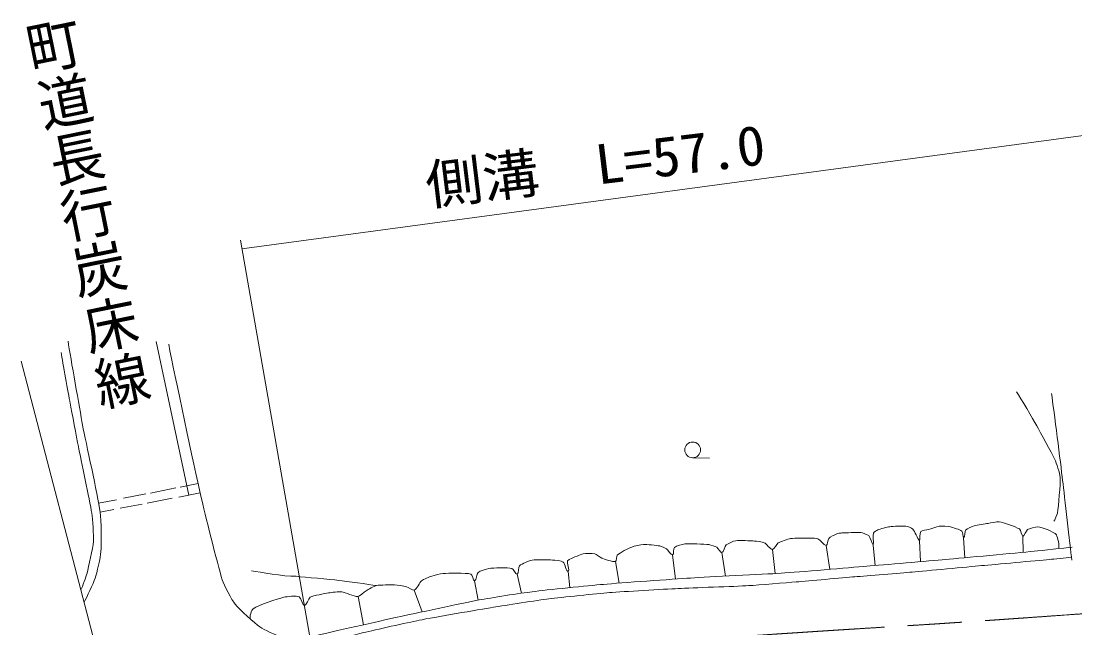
# Model space of a CAD drawing. Units: millimetres, scale not verified. Extents: x 40000 to 680000, y 20000 to 380000.
# Drawn here: x 301086 to 369014, y 295538 to 334682 of the extents above; entities that cross this region are included whole.
import ezdxf
from ezdxf.enums import TextEntityAlignment as Align

# ---------------------------------------------------------------- set-up
doc = ezdxf.new("R2010")
doc.units = ezdxf.units.MM
doc.header["$LTSCALE"] = 1000
doc.linetypes.add('CHAIN', pattern=[18.5, 12, -1.5, 3.5, -1.5])
doc.layers.add('M-BMK', color=2, linetype='CHAIN', lineweight=13)
doc.layers.add('M-WORK', color=1, linetype='Continuous', lineweight=13)
doc.styles.add('@ＭＳ ゴシック', font='')
doc.styles.add('ＭＳ ゴシック', font='')
doc.styles.get('@ＭＳ ゴシック').set_extended_font_data('@MS Gothic')
doc.styles.get('ＭＳ ゴシック').set_extended_font_data('MS Gothic')

msp = doc.modelspace()

# ---------------------------------------------------------------- linework, layer by layer
at = {"layer": 'M-BMK'}
msp.add_open_spline([(308420, 288105), (308962, 288249), (309104, 288282), (309542, 288393), (311709, 288939), (312939, 289174), (315118, 289667), (316201, 289913), (316814, 290023), (317893, 290285), (319287, 290623), (320053, 290869), (321448, 291201), (323005, 291571), (323884, 291748), (325450, 292076), (326670, 292331), (327354, 292470), (328578, 292700), (329668, 292904), (330279, 293013), (331374, 293189), (332953, 293442), (333844, 293549), (335429, 293759), (336511, 293902), (337119, 293962), (338203, 294091), (339679, 294267), (340503, 294392), (341983, 294537), (343657, 294702), (344598, 294773), (346276, 294898), (348382, 295056), (349563, 295130), (351670, 295269), (355956, 295552), (358358, 295679), (362643, 295970), (367082, 296272), (369568, 296457), (374005, 296778), (374602, 296821), (374789, 296834), (375534, 296889)], degree=3, knots=[0, 0, 0, 0, 1, 1, 1, 2, 2, 2, 3, 3, 3, 4, 4, 4, 5, 5, 5, 6, 6, 6, 7, 7, 7, 8, 8, 8, 9, 9, 9, 10, 10, 10, 11, 11, 11, 12, 12, 12, 13, 13, 13, 14, 14, 14, 15, 15, 15, 15], dxfattribs=at)
at = {"layer": 'M-WORK'}
for p, q in [((315319, 319993), (373767, 327881)), ((319709, 294965), (315221, 320552)), ((309803, 314016), (311908, 304108)), ((301086, 312739), (307371, 288671)), ((344377, 306516), (345455, 306484)), ((309426, 304241), (311067, 304565)), ((311348, 304621), (312498, 304848)), ((306087, 303582), (307246, 303811)), ((307692, 303899), (309124, 304182)), ((309223, 303593), (310819, 303899)), ((311248, 303981), (312632, 304247)), ((306183, 303010), (307074, 303181)), ((307464, 303256), (308883, 303528)), ((358988, 301155), (359065, 299814)), ((361842, 301352), (361916, 300068)), ((365654, 301428), (365686, 300420)), ((343080, 300247), (343278, 298693)), ((346263, 300397), (346500, 298879)), ((349524, 300596), (349692, 299046)), ((352984, 300858), (353207, 299317)), ((356018, 300877), (356129, 299562)), ((339400, 299816), (339637, 298430)), ((333062, 299002), (333342, 297788)), ((336343, 299186), (336450, 298138)), ((330319, 298580), (330559, 297331)), ((322815, 297571), (323161, 295745)), ((326433, 297975), (326941, 296577))]:
    msp.add_line(p, q, dxfattribs=at)
msp.add_circle((344373, 307023), 508, dxfattribs=at)
for points, knots in [([(305144, 297200), (305320, 297492), (305752, 298423), (305860, 298746), (305971, 299076), (306204, 300099), (306230, 300446), (306269, 300958), (306256, 302503), (306183, 303010), (306020, 304144), (305264, 307498), (305053, 308624), (304850, 309702), (304287, 312947), (304115, 314030)], [0, 0, 0, 0, 1, 1, 1, 2, 2, 2, 3, 3, 3, 4, 4, 4, 5, 5, 5, 5]), ([(310601, 313832), (310988, 311866), (312236, 305984), (312681, 304030), (312928, 302946), (313723, 299702), (314058, 298641), (314166, 298302), (314662, 297343), (314885, 297065), (315155, 296726), (316134, 295854), (316486, 295601), (316732, 295425), (317561, 295049), (317843, 294943), (318156, 294826), (319119, 294532), (319450, 294491), (319679, 294462), (320371, 294552), (320597, 294597), (321116, 294701), (322651, 295116), (323166, 295236), (323879, 295403), (326018, 295892), (326736, 296032), (327692, 296219), (330574, 296711), (331536, 296870), (332250, 296988), (334395, 297325), (335113, 297415), (335890, 297513), (338228, 297752), (339009, 297814), (339893, 297885), (342550, 298035), (343436, 298080), (344348, 298126), (347086, 298215), (347997, 298266), (348610, 298300), (350444, 298454), (351055, 298506), (351811, 298569), (354076, 298773), (354832, 298838), (355571, 298901), (357789, 299079), (358528, 299144), (359422, 299222), (362102, 299474), (362996, 299556), (363871, 299636), (366496, 299872), (367371, 299955), (367645, 299981), (368467, 300069), (368740, 300101)], [0, 0, 0, 0, 1, 1, 1, 2, 2, 2, 3, 3, 3, 4, 4, 4, 5, 5, 5, 6, 6, 6, 7, 7, 7, 8, 8, 8, 9, 9, 9, 10, 10, 10, 11, 11, 11, 12, 12, 12, 13, 13, 13, 14, 14, 14, 15, 15, 15, 16, 16, 16, 17, 17, 17, 18, 18, 18, 19, 19, 19, 20, 20, 20, 20]), ([(304937, 297990), (305039, 298198), (305281, 298850), (305339, 299074), (305444, 299476), (305715, 300693), (305748, 301107), (305776, 301473), (305700, 302577), (305643, 302940), (305506, 303809), (304951, 306389), (304781, 307252), (304672, 307807), (304352, 309474), (304249, 310031), (304128, 310686), (303775, 312654), (303660, 313311)], [0, 0, 0, 0, 1, 1, 1, 2, 2, 2, 3, 3, 3, 4, 4, 4, 5, 5, 5, 6, 6, 6, 6]), ([(365257, 310771), (365524, 310339), (366299, 309027), (366548, 308585), (366790, 308155), (367503, 306859), (367708, 306411), (367807, 306194), (368050, 305509), (368062, 305271), (368086, 304806), (367951, 303412), (367886, 302951), (367869, 302835), (367728, 302506), (367655, 302415)], [0, 0, 0, 0, 1, 1, 1, 2, 2, 2, 3, 3, 3, 4, 4, 4, 5, 5, 5, 5]), ([(368807, 299912), (368697, 300940), (368347, 304023), (368222, 305050), (368087, 306172), (367659, 309536), (367510, 310656)], [0, 0, 0, 0, 1, 1, 1, 2, 2, 2, 2]), ([(315855, 296122), (315797, 296246), (315929, 296704), (316044, 296778), (316399, 297007), (317612, 297414), (318021, 297519), (318214, 297569), (318834, 297619), (319019, 297543), (319141, 297493), (319224, 296980), (319356, 296975), (319486, 296969), (319602, 297453), (319717, 297514), (319932, 297629), (320663, 297758), (320904, 297800), (321073, 297830), (321587, 297894), (321757, 297873), (321968, 297846), (322562, 297554), (322774, 297563), (322908, 297568), (323212, 297868), (323327, 297936), (323455, 298011), (323841, 298243), (323986, 298273), (324215, 298320), (324920, 298318), (325154, 298309), (325310, 298303), (325778, 298237), (325929, 298198), (326036, 298170), (326331, 297934), (326433, 297975), (326575, 298031), (326779, 298485), (326898, 298580), (327012, 298672), (327424, 298834), (327562, 298881), (327703, 298928), (328136, 299042), (328284, 299050), (328643, 299070), (329731, 299097), (330082, 299016), (330179, 298994), (330222, 298560), (330319, 298580), (330433, 298604), (330464, 299037), (330552, 299113), (330662, 299209), (331090, 299352), (331235, 299370), (331531, 299406), (332435, 299439), (332728, 299380), (332827, 299360), (332967, 298968), (333062, 299002), (333170, 299040), (333138, 299476), (333222, 299554), (333351, 299675), (333857, 299878), (334031, 299908), (334289, 299952), (335078, 299934), (335340, 299918), (335481, 299909), (335923, 299871), (336037, 299787), (336146, 299707), (336213, 299150), (336343, 299186), (336473, 299223), (336244, 299748), (336314, 299864), (336384, 299982), (336804, 300113), (336929, 300170), (337006, 300204), (337238, 300309), (337321, 300320), (337467, 300339), (337914, 300353), (338058, 300320), (338161, 300296), (338414, 300086), (338514, 300049), (338685, 299984), (339220, 299781), (339400, 299816), (339487, 299833), (339443, 300184), (339508, 300242), (339669, 300385), (340254, 300676), (340453, 300756), (340595, 300813), (341047, 300914), (341199, 300921), (341411, 300929), (342047, 300868), (342256, 300829), (342350, 300810), (342618, 300690), (342697, 300635), (342786, 300572), (342973, 300225), (343080, 300247), (343178, 300267), (343121, 300669), (343196, 300736), (343300, 300831), (343724, 300944), (343865, 300955), (344176, 300979), (345114, 300943), (345425, 300911), (345532, 300900), (345842, 300797), (345934, 300741), (346015, 300692), (346171, 300374), (346263, 300397), (346373, 300425), (346449, 300818), (346535, 300892), (346637, 300980), (347021, 301144), (347155, 301163), (347393, 301196), (348117, 301161), (348357, 301144), (348484, 301134), (348871, 301086), (348987, 301032), (349112, 300973), (349386, 300597), (349524, 300596), (349636, 300595), (349788, 300964), (349883, 301022), (350028, 301111), (350515, 301279), (350683, 301303), (350942, 301342), (351729, 301335), (351991, 301333), (352083, 301332), (352368, 301329), (352451, 301289), (352575, 301230), (352847, 300854), (352984, 300858), (353080, 300860), (353080, 301238), (353144, 301308), (353224, 301396), (353553, 301553), (353663, 301599), (353726, 301625), (353929, 301663), (353997, 301667), (354238, 301681), (354963, 301702), (355204, 301686), (355284, 301681), (355669, 301559), (355727, 301502), (355841, 301388), (355902, 300986), (356018, 300877), (356033, 301117), (355994, 301511), (356037, 301662), (356055, 301725), (356238, 301832), (356299, 301856), (356449, 301915), (356919, 302048), (357079, 302069), (357284, 302096), (357906, 302114), (358111, 302093), (358208, 302084), (358501, 301991), (358567, 301919), (358683, 301791), (358877, 301283), (358988, 301155), (359038, 301209), (358997, 301660), (359075, 301754), (359142, 301833), (359475, 301856), (359575, 301885), (359715, 301926), (360127, 302086), (360272, 302103), (360415, 302120), (360849, 302081), (360990, 302050), (361143, 302016), (361605, 301882), (361726, 301783), (361795, 301727), (361775, 301404), (361842, 301352), (361921, 301408), (361917, 301786), (361988, 301866), (362067, 301954), (362412, 302084), (362526, 302118), (362699, 302168), (363234, 302253), (363412, 302282), (363555, 302306), (363987, 302404), (364130, 302379), (364401, 302331), (365200, 302072), (365433, 301924), (365524, 301866), (365590, 301503), (365654, 301428), (365730, 301474), (365871, 301819), (365966, 301880), (366078, 301953), (366477, 302062), (366611, 302059), (366753, 302057), (367163, 301912), (367294, 301856), (367407, 301807), (367761, 301643), (367822, 301536), (367911, 301381), (368009, 300833), (367980, 300656)], [0, 0, 0, 0, 1, 1, 1, 2, 2, 2, 3, 3, 3, 4, 4, 4, 5, 5, 5, 6, 6, 6, 7, 7, 7, 8, 8, 8, 9, 9, 9, 10, 10, 10, 11, 11, 11, 12, 12, 12, 13, 13, 13, 14, 14, 14, 15, 15, 15, 16, 16, 16, 17, 17, 17, 18, 18, 18, 19, 19, 19, 20, 20, 20, 21, 21, 21, 22, 22, 22, 23, 23, 23, 24, 24, 24, 25, 25, 25, 26, 26, 26, 27, 27, 27, 28, 28, 28, 29, 29, 29, 30, 30, 30, 31, 31, 31, 32, 32, 32, 33, 33, 33, 34, 34, 34, 35, 35, 35, 36, 36, 36, 37, 37, 37, 38, 38, 38, 39, 39, 39, 40, 40, 40, 41, 41, 41, 42, 42, 42, 43, 43, 43, 44, 44, 44, 45, 45, 45, 46, 46, 46, 47, 47, 47, 48, 48, 48, 49, 49, 49, 50, 50, 50, 51, 51, 51, 52, 52, 52, 53, 53, 53, 54, 54, 54, 55, 55, 55, 56, 56, 56, 57, 57, 57, 58, 58, 58, 59, 59, 59, 60, 60, 60, 61, 61, 61, 62, 62, 62, 63, 63, 63, 64, 64, 64, 65, 65, 65, 66, 66, 66, 67, 67, 67, 68, 68, 68, 69, 69, 69, 70, 70, 70, 71, 71, 71, 72, 72, 72, 73, 73, 73, 74, 74, 74, 75, 75, 75, 76, 76, 76, 77, 77, 77, 78, 78, 78, 79, 79, 79, 80, 80, 80, 81, 81, 81, 82, 82, 82, 83, 83, 83, 83]), ([(318579, 294706), (318862, 294771), (319709, 294965), (319992, 295028), (321060, 295270), (324266, 295998), (325336, 296231), (326391, 296460), (329556, 297142), (330617, 297342), (331295, 297470), (333342, 297788), (334027, 297874), (334944, 297989), (337703, 298269), (338623, 298349), (339745, 298446), (343113, 298686), (344237, 298757), (345406, 298831), (348918, 298992), (350087, 299071), (351190, 299144), (354494, 299425), (355596, 299517), (356610, 299602), (359654, 299863), (360668, 299954), (361810, 300057), (365235, 300374), (366376, 300486), (366866, 300534), (368337, 300693), (368826, 300752)], [0, 0, 0, 0, 1, 1, 1, 2, 2, 2, 3, 3, 3, 4, 4, 4, 5, 5, 5, 6, 6, 6, 7, 7, 7, 8, 8, 8, 9, 9, 9, 10, 10, 10, 11, 11, 11, 11]), ([(315942, 299217), (316518, 299142), (317935, 298856), (318827, 298871), (319374, 298812), (321019, 298669), (321566, 298606), (322052, 298549), (323504, 298350), (323986, 298273)], [0, 0, 0, 0, 1, 1, 1, 2, 2, 2, 3, 3, 3, 3])]:
    msp.add_open_spline(points, degree=3, knots=knots, dxfattribs=at)

# ---------------------------------------------------------------- texts
at = {"layer": 'M-WORK', "style": '@ＭＳ ゴシック', "width": 1.05}
msp.add_text('町道長行炭床線', height=2566, rotation=281.505, dxfattribs=at).set_placement((305905, 309301), align=Align.BOTTOM_RIGHT)
at = {"layer": 'M-WORK', "style": 'ＭＳ ゴシック', "width": 1.05}
msp.add_text('側溝\u3000L=57.0', height=2566, rotation=6.97, dxfattribs=at).set_placement((327414, 322033), align=Align.BOTTOM_LEFT)

doc.saveas('drawing.dxf')
